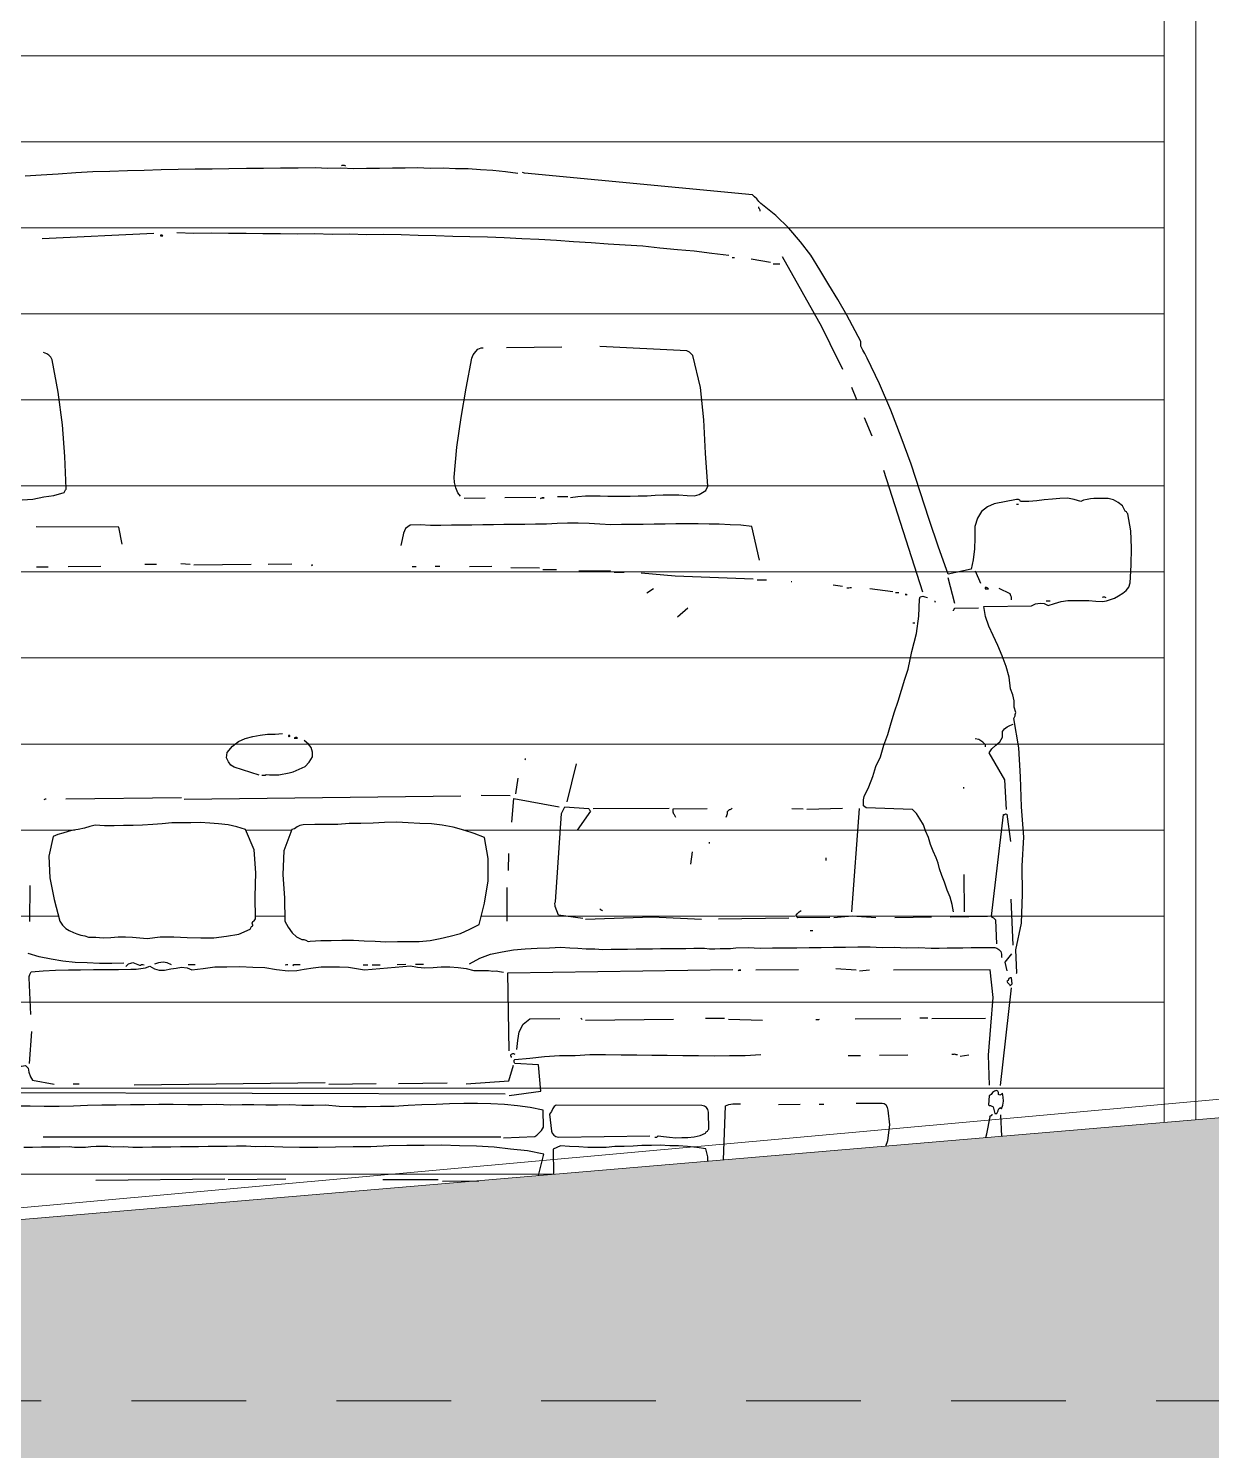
# Model space of a CAD drawing. Header units: metres. Extents: x -45 to 1930, y -347 to 488.
# Drawn here: x 121.106 to 122.417, y -254.719 to -253.144 of the extents above; entities that cross this region are included whole.
import ezdxf

# ---------------------------------------------------------------- set-up
doc = ezdxf.new("R2010")
doc.units = ezdxf.units.M
doc.linetypes.add('DASHED', pattern=[19.05, 12.7, -6.35])
doc.layers.add('FLOATINGWINDOWS', color=2, linetype='Continuous', plot=False)
doc.layers.add('SRAFY', color=3, linetype='Continuous')

msp = doc.modelspace()

# ---------------------------------------------------------------- hatches: boundary and pattern name
at = {"linetype": 'Continuous', "lineweight": 0}
h = msp.add_hatch(dxfattribs=at)
h.set_pattern_fill('LINE', color=252, scale=0.03, style=0)
h.set_pattern_definition([(0, (1.85, 0), (0, 0.09525), [])])
h.paths.add_polyline_path([(117.584188, -252.39892), (117.584188, -252.97702), (118.731597, -252.97702), (118.731597, -254.62892), (119.143876, -254.62892), (120.561453, -254.508576), (120.561634, -254.50156), (120.56165, -254.508559), (120.780899, -254.489946), (120.78055, -254.478888), (120.765583, -254.478085), (120.754325, -254.478219), (120.743068, -254.478354), (120.73181, -254.478488), (120.719794, -254.47937), (120.708536, -254.479505), (120.69654, -254.479648), (120.685253, -254.479783), (120.668257, -254.479985), (120.645025, -254.477157), (120.623661, -254.471311), (120.61982, -254.469304), (120.629615, -254.472941), (120.64017, -254.475829), (120.651454, -254.47794), (120.66273, -254.479313), (120.673996, -254.479917), (120.685253, -254.479783), (120.69654, -254.479648), (120.708536, -254.479505), (120.719794, -254.47937), (120.73181, -254.478488), (120.743068, -254.478354), (120.754325, -254.478219), (120.765583, -254.478085), (120.78055, -254.478888), (120.780637, -254.481658), (120.79575, -254.478464), (120.814403, -254.478241), (120.826408, -254.478866), (120.838443, -254.479461), (120.8497, -254.479327), (120.861726, -254.479183), (120.873704, -254.477533), (120.890998, -254.478095), (120.907524, -254.478637), (120.912288, -254.478792), (121.68766, -254.412967), (121.687329, -254.385227), (121.695558, -254.381376), (121.705317, -254.382028), (121.715845, -254.382641), (121.725605, -254.383293), (121.735355, -254.383177), (121.745874, -254.383051), (121.755615, -254.382166), (121.766134, -254.382041), (121.775914, -254.381924), (121.785656, -254.381069), (121.796174, -254.380944), (121.805925, -254.380827), (121.816452, -254.38144), (121.830484, -254.381273), (121.846499, -254.383328), (121.856267, -254.384718), (121.859882, -254.398347), (121.875942, -254.396983), (121.87828, -254.336301), (121.881982, -254.335622), (121.878247, -254.337144), (121.875942, -254.396983), (122.05601, -254.381697), (122.05817, -254.375541), (122.06021, -254.358259), (122.058506, -254.34176), (122.057731, -254.338755), (122.056197, -254.336528), (122.052824, -254.334322), (122.05165, -254.334336), (122.057941, -254.336296), (122.06021, -254.358259), (122.057458, -254.381574), (122.364188, -254.355534), (122.364188, -252.39892)])
h.paths.add_polyline_path([(120.452623, -253.672353), (120.45455, -253.672962), (120.451846, -253.671624)], flags=16)
h.paths.add_polyline_path([(120.653176, -253.805127), (120.653194, -253.806634), (120.654007, -253.810354), (120.653935, -253.80435)], flags=16)
h.paths.add_polyline_path([(120.65248, -253.774643), (120.650569, -253.775424), (120.652357, -253.775214)], flags=16)
h.paths.add_polyline_path([(120.570746, -254.129711), (120.570739, -254.129733), (120.571461, -254.128979)], flags=16)
h.paths.add_polyline_path([(120.54915, -254.148778), (120.551152, -254.149244), (120.549132, -254.147272)], flags=16)
h.paths.add_polyline_path([(120.546431, -253.78717), (120.546531, -253.786866), (120.545509, -253.786879)], flags=16)
h.paths.add_polyline_path([(120.853276, -253.330422), (120.870504, -253.32797), (120.887742, -253.326258), (120.905739, -253.323797), (120.923744, -253.322075), (120.941003, -253.319623), (120.958979, -253.317901), (120.976984, -253.316179), (120.99499, -253.314457), (121.012996, -253.312735), (121.031002, -253.311043), (121.049016, -253.310059), (121.066992, -253.308338), (121.085007, -253.307384), (121.102292, -253.307178), (121.120307, -253.306194), (121.13906, -253.305232), (121.158573, -253.303492), (121.177326, -253.302529), (121.196089, -253.302305), (121.21561, -253.301304), (121.234373, -253.30108), (121.253126, -253.300117), (121.271888, -253.299894), (121.29068, -253.299669), (121.309443, -253.299445), (121.328205, -253.299221), (121.347736, -253.298988), (121.366498, -253.298764), (121.38526, -253.29854), (121.404791, -253.298307), (121.423553, -253.298083), (121.437833, -253.298652), (121.450508, -253.298501), (121.454325, -253.294741), (121.463521, -253.299114), (121.466385, -253.299079), (121.452104, -253.298481), (121.437833, -253.298652), (121.423553, -253.298083), (121.404791, -253.298307), (121.38526, -253.29854), (121.366498, -253.298764), (121.347736, -253.298988), (121.328205, -253.299221), (121.309443, -253.299445), (121.29068, -253.299669), (121.271888, -253.299894), (121.253126, -253.300117), (121.234373, -253.30108), (121.21561, -253.301304), (121.196089, -253.302305), (121.177326, -253.302529), (121.158573, -253.303492), (121.13906, -253.305232), (121.120307, -253.306194), (121.102292, -253.307178), (121.085007, -253.307384), (121.066992, -253.308338), (121.049016, -253.310059), (121.031002, -253.311043), (121.012996, -253.312735), (120.99499, -253.314457), (120.976984, -253.316179), (120.958979, -253.317901), (120.941003, -253.319623), (120.923744, -253.322075), (120.905739, -253.323797), (120.887742, -253.326258), (120.870504, -253.32797), (120.853276, -253.330422), (120.836017, -253.332874), (120.83231, -253.336671), (120.828965, -253.343706), (120.830888, -253.349218), (120.828746, -253.352494), (120.83019, -253.347217), (120.828037, -253.341047), (120.833799, -253.335146), (120.834529, -253.334399), (120.836017, -253.332874)], flags=16)
h.paths.add_polyline_path([(120.57642, -253.79177), (120.610963, -253.792148), (120.609617, -253.802633), (120.605898, -253.807937), (120.602968, -253.812494), (120.59567, -253.822925), (120.595588, -253.823072), (120.603224, -253.812095), (120.609694, -253.802035), (120.610293, -253.797365), (120.608724, -253.792123), (120.57642, -253.79177), (120.5448, -253.92184), (120.559308, -253.930289), (120.55936, -253.934647), (120.55707, -253.930921), (120.554011, -253.927205), (120.550232, -253.925004), (120.544261, -253.924056)], flags=16)
h.paths.add_polyline_path([(121.147718, -253.654306), (121.14771, -253.653595), (121.146988, -253.655053)], flags=16)
h.paths.add_polyline_path([(120.895143, -253.505634), (120.892185, -253.507915), (120.889207, -253.510965), (120.882889, -253.54857), (120.877348, -253.586935), (120.874044, -253.624534), (120.875221, -253.661311), (120.88353, -253.664196), (120.895772, -253.667418), (120.900083, -253.667013), (120.889225, -253.666174), (120.875221, -253.661311), (120.874044, -253.624534), (120.877348, -253.586935), (120.882889, -253.54857), (120.889725, -253.507885)], flags=16)
h.paths.add_polyline_path([(120.783841, -253.75927), (120.778063, -253.760817), (120.782536, -253.759286)], flags=16)
h.paths.add_polyline_path([(120.827608, -253.697902), (120.826119, -253.699427), (120.824096, -253.702625), (120.823927, -253.703974), (120.826091, -253.697396), (120.830613, -253.697127)], flags=16)
h.paths.add_polyline_path([(120.672916, -254.010627), (120.68116, -254.010529), (120.690172, -254.010421), (120.70258, -254.011424), (120.706698, -254.010992), (120.698454, -254.011091), (120.690172, -254.010421), (120.68116, -254.010529), (120.672916, -254.010627), (120.664643, -254.010726), (120.656409, -254.011592), (120.64893, -254.013927), (120.614227, -254.126961), (120.606117, -254.125921), (120.6037, -254.126348), (120.614455, -254.12622), (120.649422, -254.012328), (120.664643, -254.010726)], flags=16)
h.paths.add_polyline_path([(120.620965, -254.000727), (120.621733, -254.000718), (120.624018, -254.003037), (120.624217, -254.003107), (120.622481, -254.001477)], flags=16)
h.paths.add_polyline_path([(120.554438, -254.186566), (120.554442, -254.186561), (120.554437, -254.186556)], flags=16)
h.paths.add_polyline_path([(120.567361, -254.164312), (120.567381, -254.164312), (120.565882, -254.166605)], flags=16)
h.paths.add_polyline_path([(121.254772, -253.37368), (121.252497, -253.373707), (121.252458, -253.370451), (121.251388, -253.370503)], flags=16)
h.paths.add_polyline_path([(120.586098, -254.285751), (120.597255, -254.283372), (120.601081, -254.283326), (120.593585, -254.284154), (120.586098, -254.285751), (120.578582, -254.287347), (120.577897, -254.291847), (120.579246, -254.299527), (120.578743, -254.30085), (120.578689, -254.296359), (120.577159, -254.28765)], flags=16)
h.paths.add_polyline_path([(120.579638, -254.242565), (120.579578, -254.244516), (120.58088, -254.2445)], flags=16)
h.paths.add_polyline_path([(120.843991, -254.127233), (120.844701, -254.127225), (120.843982, -254.126495)], flags=16)
h.paths.add_polyline_path([(121.393855, -254.187486), (121.399622, -254.187417), (121.39955, -254.181419)], flags=16)
h.paths.add_polyline_path([(120.574413, -254.314407), (120.575414, -254.314736), (120.573647, -254.31217)], flags=16)
h.paths.add_polyline_path([(121.044514, -254.002439), (121.044489, -254.002392), (121.043815, -254.004556), (121.043816, -254.004562)], flags=16)
h.paths.add_polyline_path([(120.914696, -254.00992), (120.922202, -254.009898), (120.917648, -254.012288), (120.914759, -254.015247), (120.914715, -254.011494), (120.914706, -254.010755)], flags=16)
h.paths.add_polyline_path([(121.217082, -254.179844), (121.217038, -254.179889), (121.219319, -254.179078)], flags=16)
h.paths.add_polyline_path([(121.131413, -254.174867), (121.150562, -254.178001), (121.157725, -254.178306), (121.13879, -254.176422)], flags=16)
h.paths.add_polyline_path([(121.144018, -254.035058), (121.155978, -254.031901), (121.161228, -254.0311), (121.167977, -254.029512), (121.179937, -254.026355), (121.190465, -254.026998), (121.200983, -254.026872), (121.211502, -254.026747), (121.221991, -254.026621), (121.23251, -254.026496), (121.243758, -254.025593), (121.254268, -254.024729), (121.264778, -254.023835), (121.275297, -254.02371), (121.285786, -254.023585), (121.296304, -254.023459), (121.306832, -254.024102), (121.322521, -254.025102), (121.336906, -254.028235), (121.346692, -254.031132), (121.355973, -254.053539), (121.357784, -254.07905), (121.357359, -254.105326), (121.357727, -254.136144), (121.353233, -254.138414), (121.351791, -254.141445), (121.33909, -254.146857), (121.325584, -254.149264), (121.311331, -254.150941), (121.297089, -254.151111), (121.282041, -254.150552), (121.267022, -254.149963), (121.252012, -254.150142), (121.237759, -254.151819), (121.224278, -254.150773), (121.21371, -254.14986), (121.205467, -254.149959), (121.193085, -254.151213), (121.180677, -254.150254), (121.170853, -254.150372), (121.154939, -254.145243), (121.141939, -254.137571), (121.134377, -254.108756), (121.129599, -254.084787), (121.128544, -254.060775), (121.13374, -254.038078)], flags=16)
h.paths.add_polyline_path([(120.889426, -254.413656), (120.893257, -254.417252), (120.889562, -254.417296)], flags=16)
h.paths.add_polyline_path([(121.105811, -254.295299), (121.105105, -254.294609), (121.106633, -254.29981)], flags=16)
h.paths.add_polyline_path([(121.098476, -254.264762), (121.100152, -254.2826), (121.098033, -254.282625), (121.097832, -254.2834), (121.098958, -254.285629), (121.092774, -254.282688), (121.098033, -254.282625), (121.099589, -254.276608), (121.098743, -254.267605), (121.09636, -254.25862), (121.093268, -254.249644), (121.087964, -254.245954), (121.075813, -254.243115), (121.075164, -254.243122), (121.087673, -254.245752), (121.093268, -254.249644)], flags=16)
h.paths.add_polyline_path([(121.061366, -254.409217), (121.063112, -254.399952), (121.061947, -254.393459), (121.063129, -254.405089)], flags=16)
h.paths.add_polyline_path([(121.40112, -253.926846), (121.404054, -253.929826), (121.401808, -253.929852), (121.393564, -253.929951), (121.394294, -253.929203), (121.394233, -253.924076), (121.390793, -253.924426), (121.393468, -253.926938)], flags=16)
h.paths.add_polyline_path([(121.859448, -254.336734), (121.859797, -254.366013), (121.844119, -254.372097), (121.829848, -254.372267), (121.822851, -254.372351), (121.803501, -254.370387), (121.802794, -254.371083), (121.802065, -254.37186), (121.802005, -254.371861), (121.803554, -254.370335), (121.809561, -254.371002), (121.816336, -254.37169), (121.823082, -254.372348), (121.836614, -254.372187), (121.843342, -254.371367), (121.85009, -254.36978), (121.855137, -254.367821), (121.856717, -254.366139), (121.859726, -254.360057), (121.859536, -254.344135), (121.858761, -254.34113), (121.857228, -254.338902), (121.854964, -254.337422), (121.851942, -254.336719), (121.690499, -254.3364), (121.688272, -254.337934), (121.686792, -254.340198), (121.683263, -254.347397), (121.68558, -254.364976), (121.686376, -254.367242), (121.68791, -254.36947), (121.691283, -254.371675), (121.693166, -254.371653), (121.686246, -254.370027), (121.682537, -254.341883), (121.690499, -254.3364)], flags=16)
h.paths.add_polyline_path([(121.070394, -254.346047), (121.070477, -254.346603), (121.071844, -254.343784)], flags=16)
h.paths.add_polyline_path([(121.399272, -253.967413), (121.399763, -253.967188), (121.39476, -253.968235)], flags=16)
h.paths.add_polyline_path([(121.257629, -254.17752), (121.259858, -254.178595), (121.253401, -254.177569), (121.250107, -254.178711)], flags=16)
h.paths.add_polyline_path([(121.521504, -253.703155), (121.525244, -253.694097), (121.528901, -253.694054), (121.52242, -253.698795)], flags=16)
h.paths.add_polyline_path([(121.607648, -253.497869), (121.603914, -253.49942), (121.601695, -253.501693), (121.598755, -253.505481), (121.597293, -253.509251), (121.590922, -253.542395), (121.585309, -253.574732), (121.580443, -253.607828), (121.577824, -253.640898), (121.577896, -253.646926), (121.579474, -253.652906), (121.584415, -253.664106), (121.586672, -253.664079), (121.577974, -253.653511), (121.577824, -253.640898), (121.580443, -253.607828), (121.585309, -253.574732), (121.590922, -253.542395), (121.598023, -253.505453), (121.605402, -253.497896)], flags=16)
h.paths.add_polyline_path([(122.205164, -253.667956), (122.20747, -253.667929), (122.204378, -253.666458)], flags=16)
h.paths.add_polyline_path([(121.397758, -254.031261), (121.397986, -254.031203), (121.408229, -254.025876), (121.423224, -254.025697), (121.435988, -254.025545), (121.448753, -254.025393), (121.461508, -254.024502), (121.474272, -254.024349), (121.487805, -254.024188), (121.507307, -254.022825), (121.526837, -254.023722), (121.53961, -254.024308), (121.558181, -254.025204), (121.57645, -254.02839), (121.58852, -254.031999), (121.599822, -254.035617), (121.611133, -254.039974), (121.615164, -254.063212), (121.615459, -254.088002), (121.611234, -254.112816), (121.605514, -254.136171), (121.595058, -254.141556), (121.584623, -254.146172), (121.573372, -254.149321), (121.562141, -254.151701), (121.55091, -254.15408), (121.538923, -254.154992), (121.526898, -254.155135), (121.514902, -254.155279), (121.502137, -254.155431), (121.490103, -254.154806), (121.478068, -254.154211), (121.466063, -254.153586), (121.453299, -254.153738), (121.441273, -254.153882), (121.430016, -254.154016), (121.414024, -254.155232), (121.401091, -254.148957), (121.389976, -254.134406), (121.389652, -254.107216), (121.38786, -254.080937), (121.389024, -254.054652)], flags=16)
h.paths.add_polyline_path([(121.856579, -253.655597), (121.8566, -253.655554), (121.852853, -253.657888)], flags=16)
h.paths.add_polyline_path([(121.643871, -253.99387), (121.643656, -253.996795), (121.644943, -253.997029), (121.645453, -253.993887)], flags=16)
h.paths.add_polyline_path([(121.915952, -253.34401), (121.915175, -253.34328), (121.915165, -253.342452)], flags=16)
h.paths.add_polyline_path([(121.82183, -254.014941), (121.821769, -254.014882), (121.822587, -254.016439)], flags=16)
h.paths.add_polyline_path([(121.725574, -254.007775), (121.725591, -254.007792), (121.725789, -254.007791)], flags=16)
h.paths.add_polyline_path([(122.186012, -254.014348), (122.185814, -254.016076), (122.187519, -254.01433)], flags=16)
h.paths.add_polyline_path([(122.184141, -254.172055), (122.185189, -254.173119), (122.184106, -254.169071)], flags=16)
h.paths.add_polyline_path([(121.644093, -254.28596), (121.644297, -254.285939), (121.644091, -254.285745)], flags=16)
h.paths.add_polyline_path([(121.74123, -254.120278), (121.742008, -254.121007), (121.740492, -254.120287), (121.739744, -254.119557)], flags=16)
h.paths.add_polyline_path([(121.88304, -254.00895), (121.882939, -254.009155), (121.883343, -254.008947)], flags=16)
h.paths.add_polyline_path([(122.096782, -253.772886), (122.096399, -253.772985), (122.098344, -253.773437), (122.098324, -253.773373)], flags=16)
h.paths.add_polyline_path([(121.957536, -254.124464), (121.956086, -254.126727), (121.958358, -254.128946), (121.998158, -254.128471), (122.018023, -254.126755), (122.018028, -254.126693), (122.018409, -254.126722), (121.998158, -254.128471), (121.953099, -254.129008)], flags=16)
h.paths.add_polyline_path([(122.13347, -253.785953), (122.133388, -253.785625), (122.133051, -253.785958)], flags=16)
h.paths.add_polyline_path([(122.162102, -253.760592), (122.170324, -253.764502), (122.168019, -253.76453), (122.16393, -253.764578)], flags=16)
h.paths.add_polyline_path([(122.193619, -253.770223), (122.193137, -253.76999), (122.194384, -253.77246)], flags=16)
h.paths.add_polyline_path([(122.177593, -253.937851), (122.18204, -253.934045), (122.184991, -253.92875), (122.184973, -253.927273), (122.184964, -253.926504), (122.184946, -253.924997), (122.184888, -253.920148), (122.190116, -253.91743), (122.187129, -253.919711), (122.184919, -253.922752), (122.185023, -253.931491), (122.173082, -253.941713), (122.173117, -253.941658)], flags=16)
h.paths.add_polyline_path([(122.180701, -254.324521), (122.182177, -254.325252), (122.180674, -254.322276)], flags=16)
h.paths.add_polyline_path([(122.196277, -254.206255), (122.193892, -254.20388), (122.19276, -254.20504), (122.187839, -254.195297), (122.197334, -254.195184), (122.195073, -254.196326)], flags=16)
h.paths.add_polyline_path([(122.171238, -254.348689), (122.173469, -254.347495), (122.173465, -254.347155), (122.171266, -254.349321), (122.171246, -254.349428)], flags=16)
at = {"layer": 'SRAFY', "linetype": 'Continuous', "lineweight": 0}
msp.add_hatch(color=251, dxfattribs=at).paths.add_polyline_path([(91.814433, -253.627021), (91.814433, -257.26569), (216.03018, -257.26569), (216.03018, -245.101004), (214.509782, -246.101004), (209.897095, -247.291004), (168.294923, -251.256004), (156.947883, -251.556004), (141.950195, -252.96392), (138.549188, -252.96392), (135.214086, -253.17352), (127.549188, -253.915358), (127.249188, -253.940827), (118.731597, -254.66392), (110.210178, -254.66392), (110.210178, -254.81392), (104.210178, -254.81392), (104.210178, -254.66392), (103.170297, -254.66392), (100.660283, -253.627021)])

# ---------------------------------------------------------------- linework, layer by layer
for points in [[(121.102292, -253.307178), (121.120307, -253.306194), (121.13906, -253.305232), (121.158573, -253.303492), (121.177326, -253.302529), (121.196089, -253.302305), (121.21561, -253.301304), (121.234373, -253.30108), (121.253126, -253.300117), (121.271888, -253.299894), (121.29068, -253.299669), (121.309443, -253.299445), (121.328205, -253.299221), (121.347736, -253.298988), (121.366498, -253.298764), (121.38526, -253.29854), (121.404791, -253.298307), (121.423553, -253.298083), (121.437833, -253.298652), (121.452104, -253.298481), (121.466385, -253.299079), (121.480626, -253.298909), (121.494898, -253.298739), (121.509169, -253.298569), (121.52344, -253.298398), (121.536943, -253.298237), (121.551223, -253.298806), (121.565494, -253.298635), (121.579006, -253.299242), (121.593278, -253.299072), (121.606798, -253.300388), (121.62034, -253.300995), (121.6346, -253.302332), (121.648159, -253.304416)], [(121.452816, -253.296227), (121.453576, -253.295479), (121.455053, -253.295462), (121.455821, -253.295452), (121.457337, -253.296173)], [(122.200114, -254.19063), (122.200114, -254.19063), (122.200873, -254.189882), (122.200873, -254.189882), (122.200873, -254.189882), (122.1998, -254.164362), (122.206217, -254.135), (122.207339, -254.102688), (122.206962, -254.071161), (122.208832, -254.039608), (122.206183, -254.005862), (122.20505, -253.972837), (122.203158, -253.94056), (122.197513, -253.908328), (122.198234, -253.906813), (122.198984, -253.905326), (122.198966, -253.903819), (122.199678, -253.901565), (122.198099, -253.895555), (122.198019, -253.888819), (122.196431, -253.88207), (122.194105, -253.875331), (122.192446, -253.862584), (122.189318, -253.850624), (122.184654, -253.838652), (122.180029, -253.827449), (122.174635, -253.816254), (122.169989, -253.805789), (122.166111, -253.795315), (122.164499, -253.784075), (122.217033, -253.783448), (122.221527, -253.781149), (122.226778, -253.780347), (122.231278, -253.781032), (122.235825, -253.783224), (122.242535, -253.780898), (122.250013, -253.778563), (122.257509, -253.777705), (122.265044, -253.777615), (122.272549, -253.777526), (122.280792, -253.777427), (122.288306, -253.778106), (122.29582, -253.778755), (122.300332, -253.777962), (122.304805, -253.776402), (122.309308, -253.774841), (122.313772, -253.772542), (122.318257, -253.769474), (122.321974, -253.766445), (122.324913, -253.762657), (122.326366, -253.758118), (122.32764, -253.73857), (122.328146, -253.71906), (122.327183, -253.700306), (122.323945, -253.681551), (122.323198, -253.680821), (122.322441, -253.679323), (122.320925, -253.678602), (122.320139, -253.677104), (122.31784, -253.67261), (122.313304, -253.668911), (122.308009, -253.66599), (122.301963, -253.664555), (122.297472, -253.664609), (122.29372, -253.664653), (122.289967, -253.664698), (122.286215, -253.664743), (122.282462, -253.664788), (122.278718, -253.665571), (122.274975, -253.666384), (122.271979, -253.667898), (122.264447, -253.665742), (122.256924, -253.664324), (122.248651, -253.664423), (122.240417, -253.66529), (122.231414, -253.666136), (122.22315, -253.667003), (122.214176, -253.667849), (122.205903, -253.667947), (122.205164, -253.667956), (122.204378, -253.666458), (122.202863, -253.665738), (122.200617, -253.665765), (122.17591, -253.670551), (122.168412, -253.673655), (122.161738, -253.678995), (122.157307, -253.686554), (122.15443, -253.695601), (122.154582, -253.708365), (122.153957, -253.720371), (122.152594, -253.732414), (122.150474, -253.74296), (122.125008, -253.748524), (122.11416, -253.7186), (122.104013, -253.687928), (122.093895, -253.657286), (122.083777, -253.626615), (122.0729, -253.596691), (122.061284, -253.566806), (122.048909, -253.537668), (122.035065, -253.509287), (122.032757, -253.504054), (122.030437, -253.500329), (122.028138, -253.495865), (122.028075, -253.490605), (122.012716, -253.461503), (122.002759, -253.444364), (121.992782, -253.427964), (121.982834, -253.411564), (121.972887, -253.395163), (121.96142, -253.380259), (121.948477, -253.365401), (121.934065, -253.3513), (121.917387, -253.337994), (121.915085, -253.335776), (121.912804, -253.332789), (121.910531, -253.33057), (121.908259, -253.328351), (121.655664, -253.304326), (121.653409, -253.303614)], [(121.916717, -253.346276), (121.916708, -253.345508), (121.915952, -253.34401), (121.915175, -253.34328), (121.915157, -253.341774)], [(121.121149, -253.376782), (121.244957, -253.370813)], [(121.254772, -253.37368), (121.254772, -253.37368), (121.253995, -253.372951), (121.252488, -253.372969), (121.252497, -253.373707), (121.252497, -253.373707), (121.254004, -253.373689), (121.254772, -253.37368), (121.254772, -253.37368)], [(121.882021, -253.395479), (121.863231, -253.393458), (121.843665, -253.390677), (121.824885, -253.389424), (121.805327, -253.387382), (121.786538, -253.38536), (121.766989, -253.384086), (121.748209, -253.382803), (121.729429, -253.38155), (121.709881, -253.380276), (121.6911, -253.378993), (121.671552, -253.377719), (121.652781, -253.377204), (121.633232, -253.375931), (121.614461, -253.375386), (121.594921, -253.374881), (121.57615, -253.374366), (121.557378, -253.373822), (121.537839, -253.373316), (121.519068, -253.372772), (121.499528, -253.372266), (121.480766, -253.37249), (121.461226, -253.371985), (121.442464, -253.372209), (121.422924, -253.371673), (121.404162, -253.371897), (121.385391, -253.371383), (121.36586, -253.371616), (121.347089, -253.371071), (121.327558, -253.371305), (121.308787, -253.37079), (121.289256, -253.371023), (121.270485, -253.370508)], [(121.8858, -253.39768), (121.8858, -253.39768), (121.887307, -253.397662), (121.888045, -253.397653), (121.888045, -253.397653)], [(121.927917, -253.403206), (121.906835, -253.399705)], [(122.008173, -253.521635), (121.99433, -253.493254), (121.985094, -253.474599), (121.941348, -253.397017)], [(121.930949, -253.404677), (121.938454, -253.404587)], [(121.099071, -253.666145), (121.111057, -253.665234), (121.123056, -253.662845), (121.134296, -253.661203), (121.145517, -253.658085), (121.146238, -253.656569), (121.146988, -253.655053), (121.147718, -253.654306), (121.147709, -253.653537), (121.146549, -253.618267), (121.143883, -253.583015), (121.138932, -253.547021), (121.132504, -253.511046), (121.130961, -253.508079), (121.128689, -253.505861), (121.126425, -253.50438), (121.122655, -253.502918)], [(121.584841, -253.661855), (121.581783, -253.658138), (121.579474, -253.652906), (121.577896, -253.646926), (121.577824, -253.640898), (121.580443, -253.607828), (121.585309, -253.574732), (121.590922, -253.542395), (121.597293, -253.509251), (121.598755, -253.505481), (121.601695, -253.501693), (121.603914, -253.49942), (121.607648, -253.497869), (121.607648, -253.497869), (121.609155, -253.497851), (121.609923, -253.497842), (121.609923, -253.497842)], [(121.635452, -253.497537), (121.696998, -253.496802)], [(121.706492, -253.663388), (121.714757, -253.66255), (121.722991, -253.661713), (121.731265, -253.661614), (121.739508, -253.661516), (121.74779, -253.662156), (121.756034, -253.662057), (121.764307, -253.661959), (121.772551, -253.66186), (121.781562, -253.661753), (121.791342, -253.661636), (121.800346, -253.66079), (121.809357, -253.660682), (121.817601, -253.660584), (121.826613, -253.660476), (121.835633, -253.661107), (121.843886, -253.661748), (121.849128, -253.660208), (121.852853, -253.657888), (121.856579, -253.655597), (121.8588, -253.651079), (121.856086, -253.61432), (121.854169, -253.577522), (121.850726, -253.54154), (121.842031, -253.50633), (121.839759, -253.504112), (121.838234, -253.502623), (121.836748, -253.501902), (121.835232, -253.501181), (121.739044, -253.496301)], [(122.023586, -253.555228), (122.018166, -253.541788)], [(122.040587, -253.59557), (122.032101, -253.575399)], [(122.096728, -253.768365), (122.053808, -253.63371)], [(121.58862, -253.664056), (121.611904, -253.663778)], [(121.63368, -253.663518), (121.668191, -253.663106)], [(121.674966, -253.663764), (121.674966, -253.663764), (121.676473, -253.663746), (121.677211, -253.663737), (121.677211, -253.663737), (121.676473, -253.663746), (121.674966, -253.663764), (121.673468, -253.66455), (121.674966, -253.663764)], [(121.703499, -253.662684), (121.692242, -253.662819)], [(122.20068, -253.671024), (122.20068, -253.671024), (122.202187, -253.671006), (122.202925, -253.670997), (122.202925, -253.670997)], [(121.210029, -253.715117), (121.206052, -253.6964), (121.114439, -253.695986)], [(121.916073, -253.732991), (121.907381, -253.695535), (121.895337, -253.694172), (121.883332, -253.693576), (121.871298, -253.692981), (121.860041, -253.693116), (121.848006, -253.692491), (121.835241, -253.692643), (121.823245, -253.692786), (121.81122, -253.69293), (121.799224, -253.693073), (121.787198, -253.693217), (121.775202, -253.69336), (121.763176, -253.693503), (121.75118, -253.693647), (121.739146, -253.693051), (121.727111, -253.692427), (121.715106, -253.691831), (121.70308, -253.691975), (121.691823, -253.692109), (121.679836, -253.692991), (121.66781, -253.693134), (121.655785, -253.693278), (121.644527, -253.693412), (121.632531, -253.693555), (121.621274, -253.69369), (121.609248, -253.693833), (121.597222, -253.693977), (121.585965, -253.694111), (121.574708, -253.694246), (121.562711, -253.694389), (121.551425, -253.694523), (121.540158, -253.693919), (121.528901, -253.694054), (121.523686, -253.697869), (121.521504, -253.703155), (121.520077, -253.709939), (121.518651, -253.716694)], [(121.114967, -253.740277), (121.127732, -253.740124)], [(121.150246, -253.739856), (121.186294, -253.739426)], [(121.235058, -253.737366), (121.247823, -253.737214)], [(121.285386, -253.737504), (121.274858, -253.736891)], [(121.289147, -253.738198), (121.352968, -253.737436)], [(121.371731, -253.737212), (121.397998, -253.736899)], [(121.42056, -253.738137), (121.42056, -253.738137), (121.42056, -253.738137), (121.419801, -253.738914), (121.419801, -253.738914), (121.419801, -253.738914), (121.42056, -253.738137), (121.42056, -253.738137), (121.42056, -253.738137)], [(121.530954, -253.739833), (121.532461, -253.739815), (121.5332, -253.739807), (121.534707, -253.739789), (121.535446, -253.73978)], [(121.556483, -253.739529), (121.557222, -253.73952), (121.558729, -253.739502), (121.560235, -253.739484), (121.561742, -253.739466)], [(121.594785, -253.73981), (121.619545, -253.739515)], [(121.672145, -253.741901), (121.64061, -253.741539)], [(121.675916, -253.743363), (121.690926, -253.743184)], [(121.751021, -253.744713), (121.715742, -253.745134)], [(121.754792, -253.746175), (121.766049, -253.746041)], [(122.16118, -253.758583), (122.155021, -253.745151)], [(121.908819, -253.754089), (121.822429, -253.750628), (121.784859, -253.747323)], [(121.913348, -253.754803), (121.923838, -253.754678)], [(121.9509, -253.756601), (121.9509, -253.756601), (121.951668, -253.756591), (121.951668, -253.756591), (121.951668, -253.756591)], [(122.008027, -253.761918), (121.99752, -253.760536)], [(122.132159, -253.780708), (122.125053, -253.752276)], [(121.791117, -253.769028), (121.798568, -253.764418)], [(122.012565, -253.763371), (122.014072, -253.763353), (122.014811, -253.763344), (122.016318, -253.763326), (122.017825, -253.763308)], [(122.130977, -254.122394), (122.129371, -254.114138), (122.127028, -254.105922), (122.123924, -254.098453), (122.120832, -254.089476), (122.117729, -254.082007), (122.115393, -254.0745), (122.113815, -254.06852), (122.111498, -254.062548), (122.108394, -254.055079), (122.105321, -254.04761), (122.102956, -254.040132), (122.099882, -254.032663), (122.097526, -254.025924), (122.093693, -254.019202), (122.089869, -254.013249), (122.085324, -254.008782), (122.03424, -254.007146), (122.031199, -254.004936), (122.031163, -254.001922), (122.031119, -253.99817), (122.031842, -253.994408), (122.036976, -253.983827), (122.041333, -253.972516), (122.044951, -253.961214), (122.050085, -253.950632), (122.053685, -253.937823), (122.058062, -253.925773), (122.061662, -253.912964), (122.065271, -253.900894), (122.069619, -253.888844), (122.073228, -253.876773), (122.076837, -253.864733), (122.080456, -253.85343), (122.084743, -253.833846), (122.089769, -253.814253), (122.092521, -253.794716), (122.093065, -253.775915), (122.093777, -253.77366), (122.096782, -253.772886), (122.099036, -253.773598), (122.102059, -253.7743)], [(122.063685, -253.768021), (122.038112, -253.764573)], [(122.066678, -253.768724), (122.067447, -253.768715), (122.068954, -253.768697), (122.069692, -253.768688), (122.070431, -253.768679)], [(122.079479, -253.771585), (122.079479, -253.771585), (122.078731, -253.770826), (122.077224, -253.770844), (122.077224, -253.770844), (122.077224, -253.770844), (122.077963, -253.770835), (122.078731, -253.770826), (122.079479, -253.771585)], [(122.110365, -253.779461), (122.110365, -253.779461), (122.110356, -253.778723), (122.109618, -253.778731), (122.109618, -253.778731), (122.109618, -253.778731), (122.110356, -253.778723), (122.110365, -253.779461), (122.110365, -253.779461)], [(122.168019, -253.76453), (122.168019, -253.76453), (122.168757, -253.764521), (122.169496, -253.764512), (122.169496, -253.764512), (122.168748, -253.763753), (122.167232, -253.763032), (122.165726, -253.76305), (122.165744, -253.764557), (122.165744, -253.764557), (122.16725, -253.764539), (122.168019, -253.76453), (122.168019, -253.76453)], [(122.195177, -253.776972), (122.195159, -253.775465), (122.195141, -253.773958), (122.194384, -253.77246), (122.193619, -253.770223), (122.181522, -253.764368)], [(122.233487, -253.777992), (122.234994, -253.777974), (122.235763, -253.777965), (122.23724, -253.777947), (122.238008, -253.777938)], [(122.295767, -253.774264), (122.296526, -253.773487), (122.297264, -253.773478), (122.298032, -253.773469), (122.299519, -253.774219)], [(121.825212, -253.795631), (121.836353, -253.785746)], [(122.130751, -253.788999), (122.130742, -253.788231), (122.131501, -253.787483), (122.131492, -253.786715), (122.132222, -253.785968), (122.158489, -253.785654)], [(122.085874, -253.802301), (122.085874, -253.802301), (122.087351, -253.802284), (122.088119, -253.802274), (122.088119, -253.802274)], [(122.189702, -254.009043), (122.187801, -253.976028), (122.170187, -253.946214), (122.173117, -253.941658), (122.177593, -253.937851), (122.18204, -253.934045), (122.184991, -253.92875), (122.184973, -253.927273), (122.184964, -253.926504), (122.184946, -253.924997), (122.184919, -253.922752), (122.187129, -253.919711), (122.190116, -253.91743), (122.193082, -253.915887), (122.196817, -253.914365)], [(121.361753, -253.970875), (121.333872, -253.962194), (121.330092, -253.959994), (121.327802, -253.956268), (121.325473, -253.951774), (121.32617, -253.945767), (121.332087, -253.938929), (121.33879, -253.933589), (121.34626, -253.930515), (121.354476, -253.928171), (121.362732, -253.926566), (121.370966, -253.925699), (121.379239, -253.9256), (121.387474, -253.924763)], [(121.364767, -253.970839), (121.366274, -253.970821), (121.367013, -253.970812), (121.36852, -253.970794), (121.369249, -253.970046), (121.373011, -253.97074), (121.376025, -253.970704), (121.379777, -253.97066), (121.383529, -253.970615), (121.387273, -253.969831), (121.391016, -253.969018), (121.39476, -253.968235), (121.399272, -253.967413), (121.405973, -253.964348), (121.412703, -253.961253), (121.417141, -253.956709), (121.420821, -253.950636), (121.420758, -253.945377), (121.419219, -253.940165), (121.41616, -253.936448), (121.411624, -253.93272)], [(121.395783, -253.927678), (121.395783, -253.927678), (121.395774, -253.92691), (121.395035, -253.926919), (121.395035, -253.926919), (121.394267, -253.926928), (121.394276, -253.927696), (121.395053, -253.928426), (121.395783, -253.927678)], [(121.401808, -253.929852), (121.401808, -253.929852), (121.403315, -253.929834), (121.404054, -253.929826), (121.404054, -253.929826), (121.403306, -253.929066), (121.401799, -253.929084), (121.400301, -253.92987), (121.401808, -253.929852)], [(122.166354, -253.939493), (122.166354, -253.939493), (122.166336, -253.937986), (122.166327, -253.937247), (122.16555, -253.936488), (122.163277, -253.934269), (122.161014, -253.932789), (122.15875, -253.931339), (122.154959, -253.930615)], [(121.65591, -253.953859), (121.65591, -253.953859), (121.656639, -253.953082), (121.656631, -253.952343), (121.656631, -253.952343)], [(121.703011, -254.000579), (121.713028, -253.958408)], [(121.645839, -253.991509), (121.648647, -253.974218)], [(121.1233, -253.997746), (121.1233, -253.997746), (121.124798, -253.996989), (121.125537, -253.99698), (121.125537, -253.99698)], [(121.275704, -253.995927), (121.147322, -253.997459)], [(121.278735, -253.997398), (121.585049, -253.993742)], [(121.639868, -253.993826), (121.607564, -253.993473)], [(121.641724, -254.02309), (121.643656, -253.996795), (121.694062, -254.005946)], [(122.14211, -253.985586), (122.14211, -253.985586), (122.142102, -253.984848), (122.142092, -253.984079), (122.142092, -253.984079)], [(121.72033, -254.12954), (121.69325, -254.126111), (121.689381, -254.116405), (121.689363, -254.114898), (121.689345, -254.113391), (121.689336, -254.112652), (121.690057, -254.111137), (121.696426, -254.013424), (121.700089, -254.005874), (121.726384, -254.007835), (121.726384, -254.007835), (121.727131, -254.008565), (121.727917, -254.010063), (121.728665, -254.010793), (121.713906, -254.032009)], [(121.731643, -254.007773), (121.815743, -254.007508)], [(121.823373, -254.017937), (121.822587, -254.016439), (121.82183, -254.014941), (121.821083, -254.014211), (121.820287, -254.011945), (121.820278, -254.011207), (121.82027, -254.010468), (121.82026, -254.0097), (121.820243, -254.008193), (121.857797, -254.007745)], [(121.878921, -254.017274), (121.879672, -254.015758), (121.880384, -254.013503), (121.880356, -254.011228), (121.881846, -254.009733), (121.882575, -254.008956), (121.883343, -254.008947), (121.884812, -254.008191), (121.885571, -254.007413)], [(121.964429, -254.008747), (121.951656, -254.008132)], [(121.968182, -254.008703), (122.007973, -254.007459)], [(122.018356, -254.122231), (122.026744, -254.008004)], [(122.178712, -254.157847), (122.17766, -254.131588), (122.176883, -254.130859), (122.175358, -254.12937), (122.173842, -254.12862), (122.173085, -254.127151), (122.186012, -254.014348), (122.187519, -254.01433), (122.188249, -254.013582), (122.188249, -254.013582), (122.189765, -254.014303), (122.193875, -254.044278)], [(121.237759, -254.151819), (121.252012, -254.150142), (121.267022, -254.149963), (121.282041, -254.150552), (121.297089, -254.151111), (121.311331, -254.150941), (121.325584, -254.149264), (121.33909, -254.146857), (121.351791, -254.141445), (121.352512, -254.139929), (121.353233, -254.138414), (121.354731, -254.137657), (121.354722, -254.136918), (121.353956, -254.134652), (121.354677, -254.133166), (121.356175, -254.13238), (121.357655, -254.130116), (121.357359, -254.105326), (121.357784, -254.07905), (121.355973, -254.053539), (121.346692, -254.031132), (121.336906, -254.028235), (121.327128, -254.026105), (121.316592, -254.024724), (121.306832, -254.024102), (121.296304, -254.023459), (121.285786, -254.023585), (121.275297, -254.02371), (121.264778, -254.023835), (121.254268, -254.024729), (121.243758, -254.025593), (121.23251, -254.026496), (121.221991, -254.026621), (121.211502, -254.026747), (121.200983, -254.026872), (121.190465, -254.026998), (121.179937, -254.026355), (121.173957, -254.027933), (121.167977, -254.029512), (121.161228, -254.0311), (121.155978, -254.031901), (121.149998, -254.03348), (121.144018, -254.035058), (121.138776, -254.036598), (121.133544, -254.038936), (121.128544, -254.060775), (121.129599, -254.084787), (121.134377, -254.108756), (121.140662, -254.132706), (121.143729, -254.137161), (121.147526, -254.140869), (121.151306, -254.143099), (121.155854, -254.145291), (121.159624, -254.146753), (121.164133, -254.148206), (121.168663, -254.148891), (121.172433, -254.150353), (121.180677, -254.150254), (121.188959, -254.150894), (121.197202, -254.150796), (121.205467, -254.149959), (121.21371, -254.14986), (121.221224, -254.150509), (121.229506, -254.151179), (121.237759, -254.151819)], [(121.418029, -254.154928), (121.430016, -254.154016), (121.441273, -254.153882), (121.453299, -254.153738), (121.466063, -254.153586), (121.478068, -254.154211), (121.490103, -254.154806), (121.502137, -254.155431), (121.514902, -254.155279), (121.526898, -254.155135), (121.538923, -254.154992), (121.55091, -254.15408), (121.562141, -254.151701), (121.573372, -254.149321), (121.584623, -254.146172), (121.595058, -254.141556), (121.605514, -254.136171), (121.611234, -254.112816), (121.615459, -254.088002), (121.615164, -254.063212), (121.611133, -254.039974), (121.599822, -254.035617), (121.58852, -254.031999), (121.57645, -254.02839), (121.564397, -254.026288), (121.552383, -254.024924), (121.53961, -254.024308), (121.526837, -254.023722), (121.514063, -254.023136), (121.50056, -254.023297), (121.487805, -254.024188), (121.474272, -254.024349), (121.461508, -254.024502), (121.448753, -254.025393), (121.435988, -254.025545), (121.423224, -254.025697), (121.41046, -254.02585), (121.406716, -254.026663), (121.40375, -254.028205), (121.400763, -254.030487), (121.397758, -254.031261), (121.389024, -254.054652), (121.38786, -254.080937), (121.389652, -254.107216), (121.389956, -254.132745), (121.393819, -254.139436), (121.398382, -254.14541), (121.402927, -254.149848), (121.40899, -254.15279), (121.411236, -254.152763), (121.41349, -254.153475), (121.415754, -254.154955), (121.418029, -254.154928)], [(121.860509, -254.046779), (121.860509, -254.046779), (121.860499, -254.046011), (121.860491, -254.045272), (121.860491, -254.045272)], [(121.63784, -254.076446), (121.638384, -254.057675)], [(121.83974, -254.069545), (121.841854, -254.056015)], [(121.989871, -254.065507), (121.989871, -254.065507), (121.989862, -254.064739), (121.989844, -254.063262), (121.989835, -254.062493)], [(121.107628, -254.1331), (121.107921, -254.093291)], [(122.143003, -254.12225), (122.14251, -254.080943)], [(121.636266, -254.13279), (121.636557, -254.095256)], [(122.196753, -254.159139), (122.194637, -254.108099)], [(121.740492, -254.120287), (121.740492, -254.120287), (121.739744, -254.119557), (121.738967, -254.118798), (121.738967, -254.118798), (121.739744, -254.119557), (121.74123, -254.120278), (121.742008, -254.121007), (121.740492, -254.120287)], [(121.993637, -254.128524), (121.958358, -254.128946), (121.956086, -254.126727), (121.957536, -254.124464), (121.959784, -254.122161), (121.962012, -254.120657)], [(121.723323, -254.130244), (121.796907, -254.127888), (121.851752, -254.130218)], [(121.870515, -254.129994), (121.948578, -254.129062)], [(121.998158, -254.128471), (122.018409, -254.126722), (122.044704, -254.128683)], [(122.065711, -254.128433), (122.106279, -254.127948)], [(122.127287, -254.127698), (122.168594, -254.127205)], [(121.972031, -254.143056), (121.972031, -254.143056), (121.973538, -254.143038), (121.974277, -254.143029), (121.975045, -254.14302)], [(121.211814, -254.179168), (121.198282, -254.17933), (121.184779, -254.179491), (121.171266, -254.178884), (121.157725, -254.178306), (121.144204, -254.176961), (121.131413, -254.174867), (121.117874, -254.172015), (121.105804, -254.168406)], [(121.594777, -254.179858), (121.605962, -254.173696), (121.617934, -254.169061), (121.630672, -254.166663), (121.643409, -254.164236), (121.656164, -254.163345), (121.669658, -254.162445), (121.683161, -254.162284), (121.695916, -254.161363), (121.705706, -254.162014), (121.714726, -254.162646), (121.723717, -254.163277), (121.733497, -254.16316), (121.742519, -254.163821), (121.75153, -254.163713), (121.760542, -254.163606), (121.769554, -254.163498), (121.779305, -254.163382), (121.788316, -254.163274), (121.797328, -254.163167), (121.80634, -254.163059), (121.815352, -254.162952), (121.824334, -254.162845), (121.834114, -254.162728), (121.843126, -254.16262), (121.849124, -254.162549), (121.855122, -254.162477), (121.86039, -254.163153), (121.866388, -254.163081), (121.872416, -254.163009), (121.877675, -254.162947), (121.883673, -254.162875), (121.889663, -254.162065), (121.903166, -254.161904), (121.916707, -254.162481), (121.93021, -254.16232), (121.943742, -254.162158), (121.957245, -254.161997), (121.970748, -254.161836), (121.984281, -254.161674), (121.997784, -254.161513), (122.011316, -254.161352), (122.024819, -254.161191), (122.038322, -254.161029), (122.051864, -254.161636), (122.065367, -254.161475), (122.078879, -254.162052), (122.092411, -254.161891), (122.105923, -254.162469), (122.114935, -254.162361), (122.123947, -254.162253), (122.132959, -254.162146), (122.141202, -254.162047), (122.150214, -254.16194), (122.158487, -254.161841), (122.167499, -254.161734), (122.176511, -254.161626), (122.178766, -254.162367), (122.181029, -254.163848), (122.183302, -254.166066), (122.184106, -254.169071), (122.184115, -254.16981), (122.184123, -254.170548), (122.184141, -254.172055), (122.184889, -254.172815)], [(122.190328, -254.187762), (122.187965, -254.178008), (122.195363, -254.168937)], [(121.108856, -254.235953), (121.106865, -254.195433), (121.106847, -254.193926), (121.107588, -254.191671), (121.108309, -254.190155), (121.109059, -254.188639), (121.122554, -254.187739), (121.136047, -254.18681), (121.150319, -254.18664), (121.163851, -254.186478), (121.178093, -254.186308), (121.191625, -254.186147), (121.205897, -254.185976), (121.219399, -254.185815), (121.225398, -254.185744), (121.230648, -254.184942), (121.235899, -254.184141), (121.240372, -254.18258), (121.245667, -254.185502), (121.250944, -254.186946), (121.256942, -254.186874), (121.26369, -254.185287), (121.26968, -254.184476), (121.275698, -254.183666), (121.281705, -254.184333), (121.286991, -254.186516), (121.299738, -254.184856), (121.312484, -254.183227), (121.325987, -254.183066), (121.340259, -254.182895), (121.354539, -254.183464), (121.36805, -254.184041), (121.380842, -254.186164), (121.393624, -254.187489), (121.403374, -254.187372), (121.41163, -254.185796), (121.421362, -254.184173), (121.430365, -254.183297), (121.440884, -254.183172), (121.450634, -254.183055), (121.460424, -254.183707), (121.469453, -254.185106), (121.478453, -254.186476), (121.529466, -254.182115), (121.536989, -254.183532), (121.545271, -254.184201), (121.554283, -254.184094), (121.563285, -254.183218), (121.573036, -254.183102), (121.582057, -254.183762), (121.591086, -254.185132), (121.599357, -254.187309), (121.603878, -254.187255), (121.608369, -254.187201), (121.612122, -254.187157), (121.615874, -254.187112), (121.620404, -254.187796), (121.624156, -254.187752), (121.627918, -254.188475), (121.632418, -254.18916)], [(121.214105, -254.182894), (121.215593, -254.181369), (121.217082, -254.179844), (121.219319, -254.179078), (121.221555, -254.178283), (121.229096, -254.181208), (121.230603, -254.18119), (121.231363, -254.180442), (121.23284, -254.180424), (121.234356, -254.181145)], [(121.264405, -254.180786), (121.259858, -254.178595), (121.255357, -254.17788), (121.250107, -254.178711), (121.245604, -254.180272)], [(121.283167, -254.180562), (121.290672, -254.180473)], [(121.39053, -254.180788), (121.39053, -254.180788), (121.392037, -254.18077), (121.392805, -254.180761), (121.393543, -254.180752)], [(121.398821, -254.182196), (121.398821, -254.182196), (121.39955, -254.181419), (121.399541, -254.180681), (121.399541, -254.180681), (121.407046, -254.180591)], [(121.482143, -254.181202), (121.480666, -254.181219), (121.479898, -254.181229), (121.478391, -254.181247), (121.476914, -254.181264)], [(121.486664, -254.181148), (121.495676, -254.18104)], [(121.524189, -254.1807), (121.514438, -254.180816)], [(121.543719, -254.180467), (121.534707, -254.180574)], [(121.638716, -254.276172), (121.636947, -254.189845), (121.886197, -254.186131)], [(121.892972, -254.186789), (121.892972, -254.186789), (121.894479, -254.186771), (121.895217, -254.186762), (121.895217, -254.186762), (121.894479, -254.186771), (121.892972, -254.186789), (121.892213, -254.187567), (121.892972, -254.186789)], [(121.911734, -254.186565), (121.959039, -254.186001)], [(122.022878, -254.186746), (122.000316, -254.185508)], [(122.02664, -254.187469), (122.037888, -254.186567)], [(122.170825, -254.314149), (122.169663, -254.281124), (122.172291, -254.248793), (122.174899, -254.217231), (122.171547, -254.186479), (122.064165, -254.187022)], [(122.195757, -254.20197), (122.194938, -254.195213), (122.193431, -254.195231), (122.191933, -254.195987), (122.191222, -254.198271), (122.189723, -254.199028), (122.19048, -254.200526), (122.191257, -254.201256), (122.192752, -254.202745), (122.193539, -254.204243), (122.193539, -254.204243), (122.195028, -254.202718), (122.195757, -254.20197), (122.195757, -254.20197)], [(122.18283, -254.314744), (122.195072, -254.20647)], [(121.646972, -254.274596), (121.648362, -254.264798), (121.649723, -254.25503), (121.654145, -254.246733), (121.661578, -254.240615), (121.694612, -254.240221)], [(121.71942, -254.241432), (121.71942, -254.241432), (121.718643, -254.240703), (121.717895, -254.239943), (121.717895, -254.239943)], [(121.723181, -254.242126), (121.820775, -254.240961)], [(121.877091, -254.240289), (121.856054, -254.24054)], [(121.881592, -254.241004), (121.919164, -254.242063)], [(121.978465, -254.241355), (121.979203, -254.241346), (121.98071, -254.241328), (121.981478, -254.241319), (121.982217, -254.24131)], [(122.022017, -254.240835), (122.072306, -254.240235)], [(122.102355, -254.239876), (122.093343, -254.239984)], [(122.106855, -254.240561), (122.166186, -254.239853)], [(121.107256, -254.290051), (121.109848, -254.254706)], [(121.638569, -254.325761), (121.673794, -254.320819), (121.671199, -254.291565), (121.644914, -254.290372), (121.644128, -254.288874), (121.644119, -254.288135), (121.644101, -254.286628), (121.644861, -254.285881), (121.661359, -254.284177), (121.677858, -254.282473), (121.694366, -254.281537), (121.711621, -254.281331), (121.728129, -254.280365), (121.745414, -254.280159), (121.762679, -254.280721), (121.779934, -254.280515), (121.79646, -254.281057), (121.813745, -254.280851), (121.831009, -254.281413), (121.848294, -254.281207), (121.865559, -254.281739), (121.882844, -254.281533), (121.900099, -254.281327), (121.917346, -254.280383)], [(121.641081, -254.28368), (121.641081, -254.28368), (121.641072, -254.282912), (121.640295, -254.282182), (121.640277, -254.280675), (121.641036, -254.279927), (121.642505, -254.279141), (121.643273, -254.279132), (121.644789, -254.279883)], [(122.014228, -254.281472), (122.02776, -254.281311)], [(122.048768, -254.28106), (122.080295, -254.280684)], [(122.135113, -254.280768), (122.133636, -254.280786), (122.13212, -254.280065), (122.131352, -254.280074), (122.129106, -254.280101)], [(122.138145, -254.282239), (122.147877, -254.280616)], [(121.634031, -254.324308), (121.0731, -254.322728), (121.07055, -254.297227), (121.073528, -254.294206), (121.077271, -254.293393), (121.081015, -254.29261), (121.085506, -254.292556), (121.089259, -254.292512), (121.093788, -254.293196), (121.098279, -254.293143), (121.102791, -254.29235), (121.105811, -254.295299), (121.106633, -254.29981), (121.108173, -254.305052), (121.110493, -254.308777), (121.134569, -254.312982)], [(121.591103, -254.312793), (121.638372, -254.309244), (121.643425, -254.291897)], [(121.155576, -254.312731), (121.162343, -254.31265)], [(121.434911, -254.311673), (121.223178, -254.3142)], [(121.438682, -254.313105), (121.491246, -254.312478)], [(121.516006, -254.312182), (121.570077, -254.311537)], [(122.178706, -254.345586), (122.179427, -254.34407), (122.180177, -254.342554), (122.180169, -254.341815), (122.180889, -254.3403), (122.182387, -254.339543), (122.182378, -254.338775), (122.182378, -254.338775), (122.183903, -254.340264), (122.185336, -254.336493), (122.18605, -254.331993), (122.185996, -254.327472), (122.185174, -254.32299), (122.184445, -254.323738), (122.183715, -254.324485), (122.182217, -254.325272), (122.180701, -254.324521), (122.180683, -254.323044), (122.180674, -254.322276), (122.179918, -254.320778), (122.178402, -254.320057), (122.176135, -254.320823), (122.173908, -254.322357), (122.172428, -254.32462), (122.1702, -254.326154), (122.169578, -254.335943), (122.170326, -254.336673), (122.171833, -254.336655), (122.173348, -254.337375), (122.174864, -254.338126), (122.176431, -254.345613), (122.176431, -254.345613), (122.1772, -254.345604), (122.177938, -254.345595), (122.178706, -254.345586)], [(121.632358, -254.372378), (121.66689, -254.371228), (121.669118, -254.369694), (121.672095, -254.366644), (121.674314, -254.364372), (121.676515, -254.360592), (121.676291, -254.34183), (121.662013, -254.338986), (121.647715, -254.336911), (121.633426, -254.335574), (121.618407, -254.334985), (121.603389, -254.334426), (121.588349, -254.334605), (121.572601, -254.334793), (121.557599, -254.335711), (121.541821, -254.335899), (121.526821, -254.336847), (121.511051, -254.337774), (121.496042, -254.337953), (121.480263, -254.338141), (121.465254, -254.33832), (121.450235, -254.337761), (121.435207, -254.336433), (121.421674, -254.336595), (121.40891, -254.336747), (121.395398, -254.336169), (121.381895, -254.336331), (121.369131, -254.336483), (121.355589, -254.335876), (121.342825, -254.336028), (121.330061, -254.336181), (121.314303, -254.33563), (121.298525, -254.335818), (121.282777, -254.336006), (121.266251, -254.335435), (121.250473, -254.335624), (121.234695, -254.335812), (121.218946, -254.336), (121.203168, -254.336188), (121.187419, -254.336376), (121.171641, -254.336564), (121.155872, -254.337521), (121.140124, -254.337709), (121.123607, -254.337906), (121.10782, -254.337326), (121.092042, -254.337514)], [(121.799819, -254.371887), (121.800558, -254.371878), (121.802065, -254.37186), (121.802794, -254.371083), (121.803554, -254.370335), (121.809561, -254.371002), (121.816336, -254.37169), (121.823082, -254.372348), (121.829848, -254.372267), (121.836614, -254.372187), (121.843342, -254.371367), (121.85009, -254.36978), (121.856061, -254.367463), (121.856812, -254.365947), (121.85831, -254.36519), (121.859031, -254.363674), (121.85976, -254.362897), (121.859536, -254.344135), (121.858761, -254.34113), (121.857228, -254.338902), (121.854964, -254.337422), (121.851942, -254.336719), (121.690499, -254.3364), (121.688272, -254.337934), (121.686792, -254.340198), (121.685321, -254.3432), (121.683111, -254.34624), (121.68558, -254.364976), (121.686376, -254.367242), (121.68791, -254.36947), (121.690173, -254.37095), (121.693166, -254.371653), (121.794542, -254.370443)], [(121.875942, -254.396983), (121.878247, -254.337144), (121.881982, -254.335622), (121.886464, -254.3348), (121.890217, -254.334756), (121.894737, -254.334702)], [(121.936801, -254.335707), (121.960822, -254.33542)], [(121.98183, -254.335169), (121.983337, -254.335151), (121.984105, -254.335142), (121.985583, -254.335124), (121.98709, -254.335106)], [(122.05601, -254.381697), (122.05817, -254.375541), (122.06021, -254.358259), (122.058506, -254.34176), (122.057731, -254.338755), (122.056197, -254.336528), (122.053934, -254.335047), (122.05165, -254.334336), (122.023137, -254.334676)], [(122.166751, -254.372296), (122.167718, -254.368235), (122.171246, -254.349428), (122.171238, -254.348689), (122.172706, -254.347903), (122.173465, -254.347155), (122.173456, -254.346387)], [(122.1844, -254.370797), (122.183216, -254.347039)], [(121.629365, -254.371675), (121.122503, -254.371696)], [(121.671087, -254.414374), (121.676873, -254.390612), (121.658834, -254.387074), (121.640016, -254.385053), (121.621995, -254.383022), (121.602446, -254.381749), (121.583675, -254.381204), (121.564135, -254.380699), (121.544605, -254.380932), (121.525104, -254.381164), (121.505573, -254.381398), (121.485313, -254.382378), (121.465782, -254.382611), (121.446281, -254.382844), (121.426751, -254.383077), (121.406481, -254.383319), (121.38771, -254.382804), (121.368171, -254.382299), (121.357652, -254.382424), (121.347124, -254.381782), (121.336635, -254.381907), (121.326116, -254.382032), (121.315597, -254.382158), (121.305079, -254.382283), (121.29459, -254.382409), (121.284809, -254.382525), (121.27432, -254.38265), (121.263802, -254.382776), (121.253283, -254.382902), (121.242764, -254.383027), (121.232275, -254.383152), (121.221756, -254.383278), (121.211229, -254.382665), (121.20071, -254.38279), (121.193964, -254.382102), (121.187198, -254.382183), (121.1812, -254.382255), (121.175202, -254.382326), (121.169183, -254.383166), (121.163185, -254.383238), (121.157187, -254.38331), (121.15115, -254.382613), (121.140661, -254.382739), (121.130881, -254.382855), (121.120392, -254.38298), (121.110612, -254.383097), (121.100861, -254.383214)], [(121.858707, -254.398447), (121.85865, -254.393703), (121.856267, -254.384718), (121.846499, -254.383328), (121.835963, -254.381976), (121.826203, -254.381324), (121.816452, -254.38144), (121.805925, -254.380827), (121.796174, -254.380944), (121.785656, -254.381069), (121.775914, -254.381924), (121.766134, -254.382041), (121.755615, -254.382166), (121.745874, -254.383051), (121.735355, -254.383177), (121.725605, -254.383293), (121.715845, -254.382641), (121.705317, -254.382028), (121.695558, -254.381376), (121.687329, -254.385227), (121.68766, -254.412967)], [(121.323533, -254.418116), (121.18088, -254.419818)], [(121.327294, -254.418809), (121.391115, -254.418048)], [(121.560072, -254.419046), (121.498516, -254.419041)], [(121.56461, -254.420498), (121.605149, -254.420015)]]:
    msp.add_lwpolyline(points)
at = {"layer": 'FLOATINGWINDOWS', "linetype": 'Continuous', "lineweight": 0, "flags": 128}
msp.add_lwpolyline([(91.814433, -253.627021), (91.814433, -257.26569), (216.03018, -257.26569), (216.03018, -245.101004), (214.509782, -246.101004), (209.897095, -247.291004), (168.294923, -251.256004), (156.947883, -251.556004), (141.950195, -252.96392), (138.549188, -252.96392), (135.214086, -253.17352), (135.214086, -253.17352), (127.549188, -253.915358), (127.249188, -253.940827), (118.731597, -254.66392), (110.210178, -254.66392), (110.210178, -254.81392), (104.210178, -254.81392), (104.210178, -254.66392), (103.170297, -254.66392), (100.660283, -253.627021)], close=True, dxfattribs=at)
at = {"layer": 'SRAFY', "linetype": 'Continuous', "lineweight": 0}
for p, q in [((122.399188, -254.352563), (122.399188, -252.36392)), ((135.214086, -253.17352), (118.731597, -254.66392))]:
    msp.add_line(p, q, dxfattribs=at)
at = {"layer": 'SRAFY', "linetype": 'DASHED', "lineweight": 0, "ltscale": 0.01}
msp.add_line((127.249188, -254.66392), (118.731597, -254.66392), dxfattribs=at)
at = {"layer": 'SRAFY', "linetype": 'Continuous', "lineweight": 0}
msp.add_lwpolyline([(119.143876, -254.62892), (117.584188, -254.62892), (117.584188, -252.39892), (122.364188, -252.39892), (122.364188, -254.355534)], dxfattribs=at)

doc.saveas('drawing.dxf')
